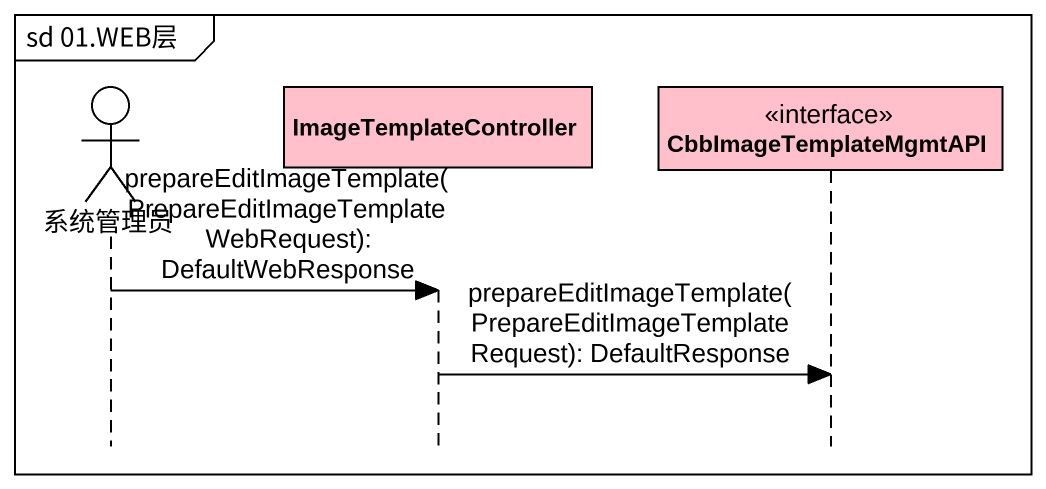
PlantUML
@startuml
mainframe sd 01.WEB层
hide footbox
actor 系统管理员 #FFFFFF
participant ImageTemplateController #FFC0CB
participant CbbImageTemplateMgmtAPI <<interface>> #FFC0CB

系统管理员 -> ImageTemplateController : prepareEditImageTemplate(PrepareEditImageTemplateWebRequest): DefaultWebResponse
ImageTemplateController -> CbbImageTemplateMgmtAPI : prepareEditImageTemplate(PrepareEditImageTemplateRequest): DefaultResponse
@enduml
